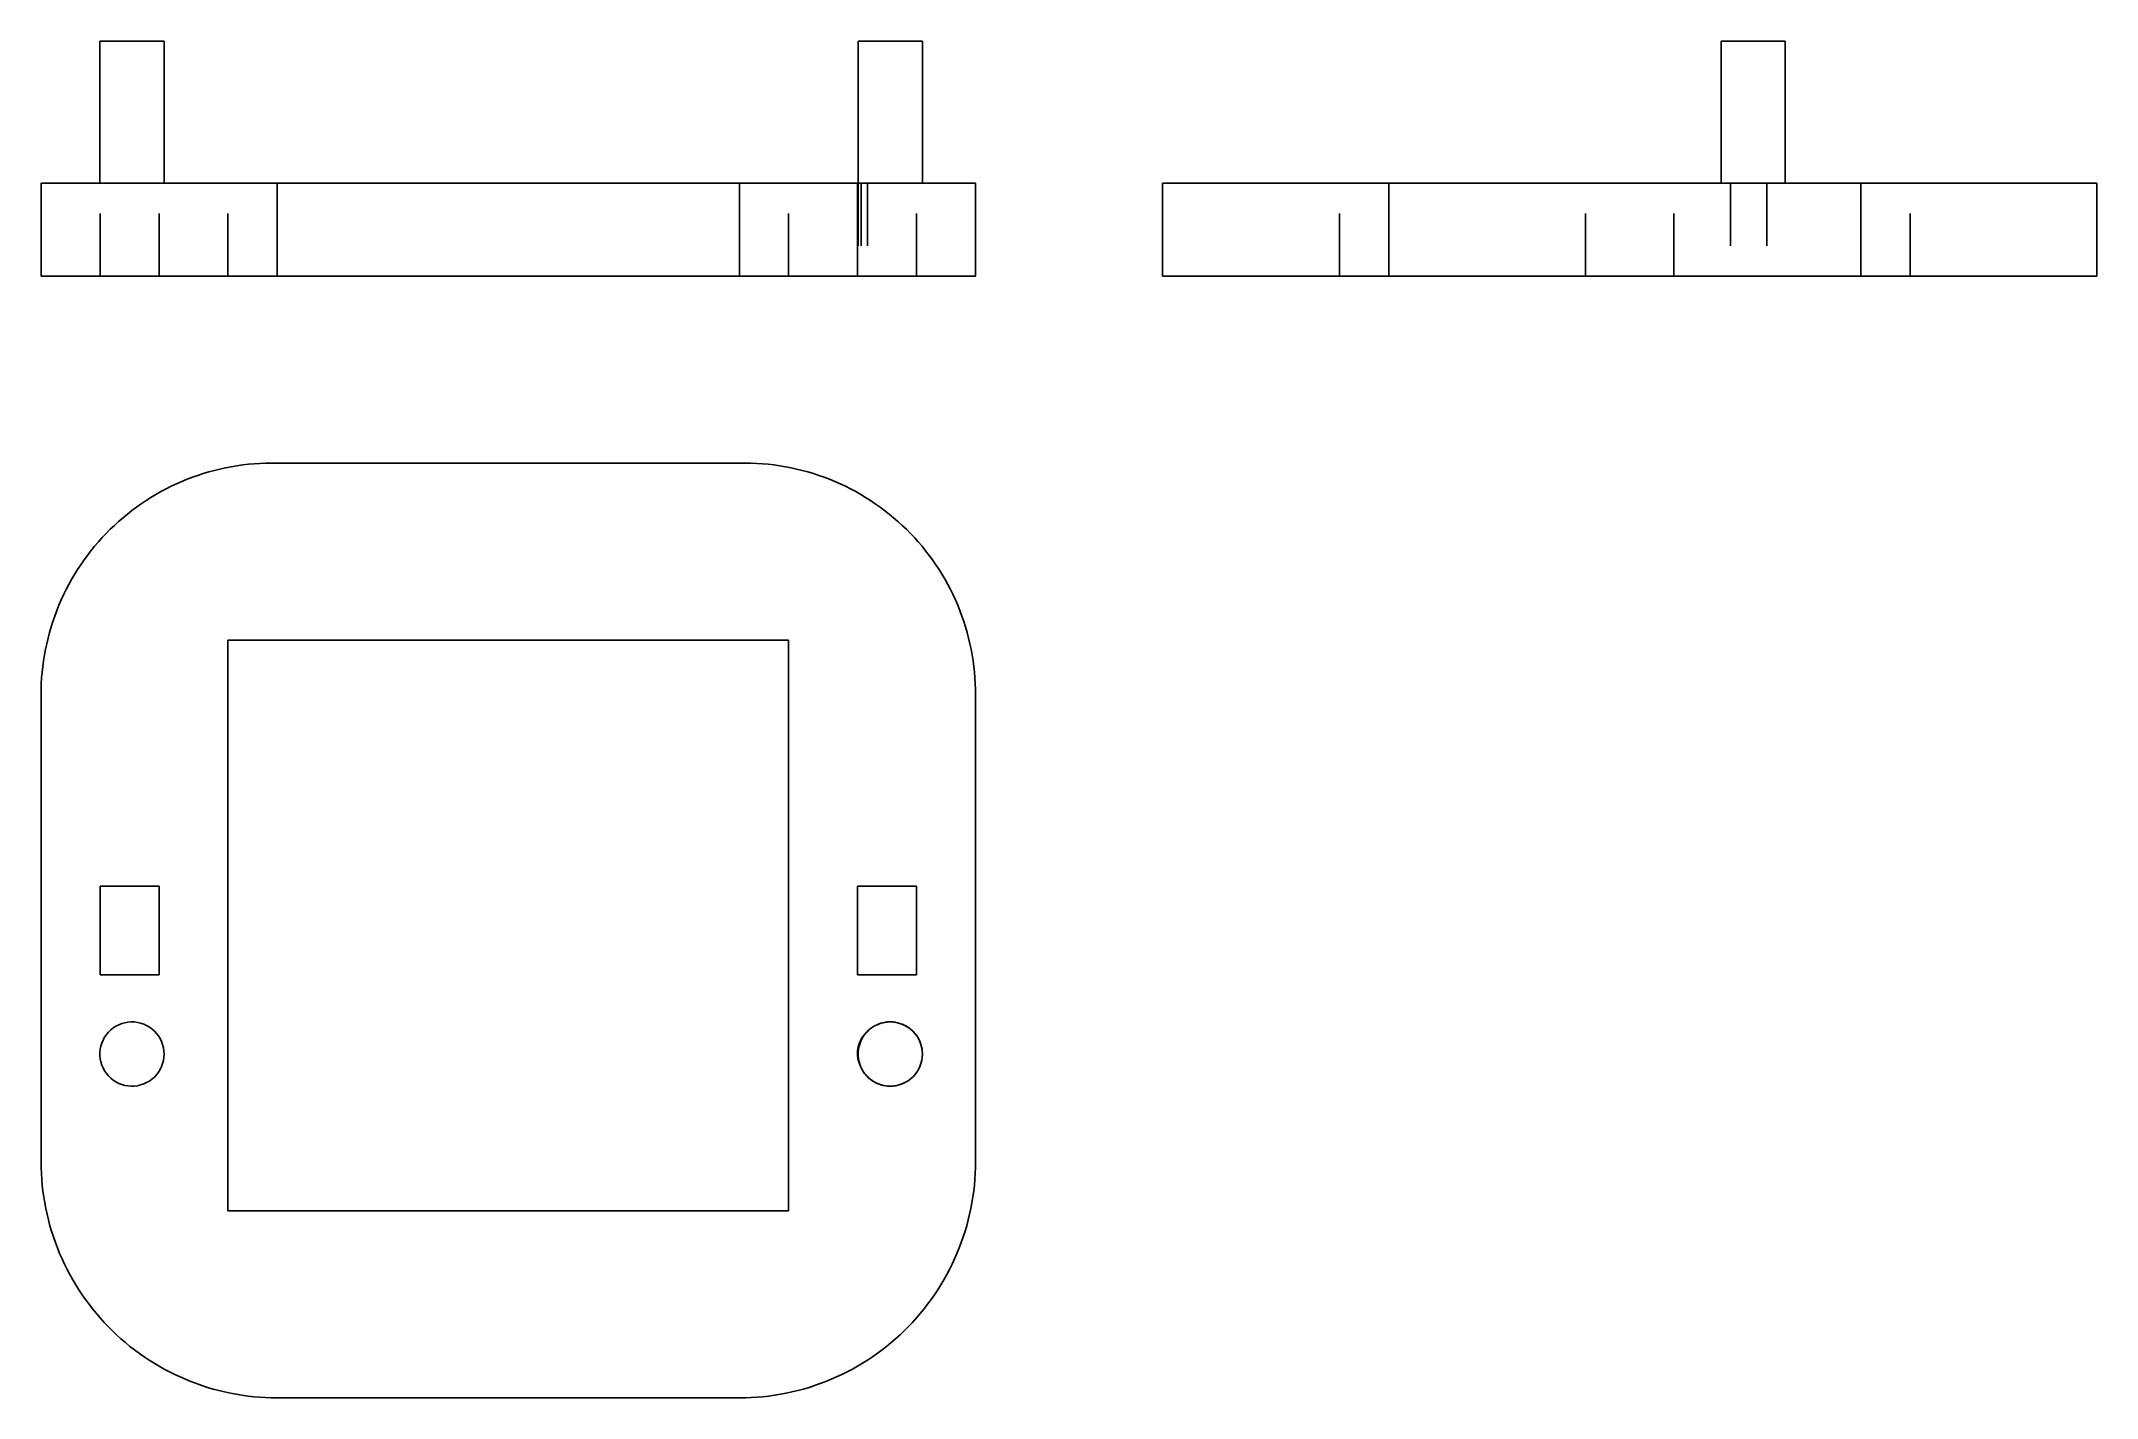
# Model space of a CAD drawing. Extents: x 0 to 3.28, y 0 to 2.17.
import ezdxf

# ---------------------------------------------------------------- set-up
doc = ezdxf.new("R2010")
doc.units = 0
doc.linetypes.add('HIDDEN', pattern=[0.074613, 0.049767, -0.024846])
for name, color, linetype in [('FRONT', 7, 'CONTINUOUS'), ('FRONT_HID', 7, 'HIDDEN'), ('LEFT', 7, 'CONTINUOUS'), ('LEFT_HID', 7, 'HIDDEN'), ('TOP', 7, 'CONTINUOUS'), ('TOP_HID', 7, 'HIDDEN')]:
    doc.layers.add(name, color=color, linetype=linetype)

msp = doc.modelspace()

# ---------------------------------------------------------------- linework, layer by layer
at = {"layer": 'FRONT'}
for p, q in [((0.196382, 2.165723), (0.09375, 2.165723)), ((0.09375, 2.165723), (0.09375, 1.93916)), ((0.196382, 1.93916), (0.196382, 2.165723)), ((1.407319, 2.165723), (1.304688, 2.165723)), ((1.304688, 2.165723), (1.304688, 1.93916)), ((1.407319, 1.93916), (1.407319, 2.165723)), ((0, 1.790723), (0, 1.93916)), ((0.376974, 1.93916), (0, 1.93916)), ((0.376974, 1.790723), (0.376974, 1.93916)), ((1.115214, 1.93916), (0.376974, 1.93916)), ((1.115214, 1.790723), (1.115214, 1.93916)), ((1.492188, 1.93916), (1.115214, 1.93916)), ((1.492188, 1.790723), (1.492188, 1.93916)), ((0.376974, 1.790723), (0, 1.790723)), ((1.115214, 1.790723), (0.376974, 1.790723)), ((1.492188, 1.790723), (1.115214, 1.790723))]:
    msp.add_line(p, q, dxfattribs=at)
at = {"layer": 'FRONT_HID', "linetype": 'HIDDEN'}
for p, q in [((0.196382, 1.93916), (0.09375, 1.93916)), ((0.09375, 1.93916), (0.196382, 1.93916)), ((0.094243, 1.790723), (0.094243, 1.93916)), ((0.094243, 1.93916), (0.188487, 1.93916)), ((0.094243, 1.790723), (0.094243, 1.93916)), ((0.188487, 1.93916), (0.094243, 1.93916)), ((0.188487, 1.790723), (0.188487, 1.93916)), ((0.188487, 1.790723), (0.188487, 1.93916)), ((0.298438, 1.790723), (0.298438, 1.93916)), ((0.298438, 1.93916), (1.19375, 1.93916)), ((0.298438, 1.790723), (0.298438, 1.93916)), ((1.19375, 1.93916), (0.298438, 1.93916)), ((1.19375, 1.790723), (1.19375, 1.93916)), ((1.19375, 1.790723), (1.19375, 1.93916)), ((1.319848, 1.93916), (1.303701, 1.93916)), ((1.303701, 1.93916), (1.309647, 1.93916)), ((1.303701, 1.790723), (1.303701, 1.93916)), ((1.303701, 1.93916), (1.397944, 1.93916)), ((1.303701, 1.790723), (1.303701, 1.93916)), ((1.397944, 1.93916), (1.303701, 1.93916)), ((1.303701, 1.93916), (1.303701, 1.790723)), ((1.304688, 1.93916), (1.304688, 1.790723)), ((1.309647, 1.93916), (1.309647, 1.790723)), ((1.407319, 1.93916), (1.309647, 1.93916)), ((1.319848, 1.93916), (1.319848, 1.790723)), ((1.319848, 1.93916), (1.407319, 1.93916)), ((1.397944, 1.790723), (1.397944, 1.93916)), ((1.397944, 1.790723), (1.397944, 1.93916)), ((0.094243, 1.790723), (0.188487, 1.790723)), ((0.188487, 1.790723), (0.094243, 1.790723)), ((0.098637, 1.790723), (0.095379, 1.790723)), ((0.095379, 1.790723), (0.098637, 1.790723)), ((0.098731, 1.790723), (0.095739, 1.790723)), ((0.095739, 1.790723), (0.098731, 1.790723)), ((0.101895, 1.790723), (0.098637, 1.790723)), ((0.098637, 1.790723), (0.101895, 1.790723)), ((0.101723, 1.790723), (0.098731, 1.790723)), ((0.098731, 1.790723), (0.101723, 1.790723)), ((0.104715, 1.790723), (0.101723, 1.790723)), ((0.101723, 1.790723), (0.104715, 1.790723)), ((0.105154, 1.790723), (0.101895, 1.790723)), ((0.101895, 1.790723), (0.105154, 1.790723)), ((0.107707, 1.790723), (0.104715, 1.790723)), ((0.104715, 1.790723), (0.107707, 1.790723)), ((0.108412, 1.790723), (0.105154, 1.790723)), ((0.105154, 1.790723), (0.108412, 1.790723)), ((0.110699, 1.790723), (0.107707, 1.790723)), ((0.107707, 1.790723), (0.110699, 1.790723)), ((0.11167, 1.790723), (0.108412, 1.790723)), ((0.108412, 1.790723), (0.11167, 1.790723)), ((0.11369, 1.790723), (0.110699, 1.790723)), ((0.110699, 1.790723), (0.11369, 1.790723)), ((0.114928, 1.790723), (0.11167, 1.790723)), ((0.11167, 1.790723), (0.114928, 1.790723)), ((0.116682, 1.790723), (0.11369, 1.790723)), ((0.11369, 1.790723), (0.116682, 1.790723)), ((0.118186, 1.790723), (0.114928, 1.790723)), ((0.114928, 1.790723), (0.118186, 1.790723)), ((0.119674, 1.790723), (0.116682, 1.790723)), ((0.116682, 1.790723), (0.119674, 1.790723)), ((0.121444, 1.790723), (0.118186, 1.790723)), ((0.118186, 1.790723), (0.121444, 1.790723)), ((0.122666, 1.790723), (0.119674, 1.790723)), ((0.119674, 1.790723), (0.122666, 1.790723)), ((0.124702, 1.790723), (0.121444, 1.790723)), ((0.121444, 1.790723), (0.124702, 1.790723)), ((0.125658, 1.790723), (0.122666, 1.790723)), ((0.122666, 1.790723), (0.125658, 1.790723)), ((0.127961, 1.790723), (0.124702, 1.790723)), ((0.124702, 1.790723), (0.127961, 1.790723)), ((0.12865, 1.790723), (0.125658, 1.790723)), ((0.125658, 1.790723), (0.12865, 1.790723)), ((0.131219, 1.790723), (0.127961, 1.790723)), ((0.127961, 1.790723), (0.131219, 1.790723)), ((0.131642, 1.790723), (0.12865, 1.790723)), ((0.12865, 1.790723), (0.131642, 1.790723)), ((0.134477, 1.790723), (0.131219, 1.790723)), ((0.131219, 1.790723), (0.134477, 1.790723)), ((0.134633, 1.790723), (0.131642, 1.790723)), ((0.131642, 1.790723), (0.134633, 1.790723)), ((0.137735, 1.790723), (0.134477, 1.790723)), ((0.134477, 1.790723), (0.137735, 1.790723)), ((0.137625, 1.790723), (0.134633, 1.790723)), ((0.134633, 1.790723), (0.137625, 1.790723)), ((0.140617, 1.790723), (0.137625, 1.790723)), ((0.137625, 1.790723), (0.140617, 1.790723)), ((0.140993, 1.790723), (0.137735, 1.790723)), ((0.137735, 1.790723), (0.140993, 1.790723)), ((0.143609, 1.790723), (0.140617, 1.790723)), ((0.140617, 1.790723), (0.143609, 1.790723)), ((0.144251, 1.790723), (0.140993, 1.790723)), ((0.140993, 1.790723), (0.144251, 1.790723)), ((0.146601, 1.790723), (0.143609, 1.790723)), ((0.143609, 1.790723), (0.146601, 1.790723)), ((0.147509, 1.790723), (0.144251, 1.790723)), ((0.144251, 1.790723), (0.147509, 1.790723)), ((0.149593, 1.790723), (0.146601, 1.790723)), ((0.146601, 1.790723), (0.149593, 1.790723)), ((0.150768, 1.790723), (0.147509, 1.790723)), ((0.147509, 1.790723), (0.150768, 1.790723)), ((0.152585, 1.790723), (0.149593, 1.790723)), ((0.149593, 1.790723), (0.152585, 1.790723)), ((0.154026, 1.790723), (0.150768, 1.790723)), ((0.150768, 1.790723), (0.154026, 1.790723)), ((0.155576, 1.790723), (0.152585, 1.790723)), ((0.152585, 1.790723), (0.155576, 1.790723)), ((0.157284, 1.790723), (0.154026, 1.790723)), ((0.154026, 1.790723), (0.157284, 1.790723)), ((0.158568, 1.790723), (0.155576, 1.790723)), ((0.155576, 1.790723), (0.158568, 1.790723)), ((0.160542, 1.790723), (0.157284, 1.790723)), ((0.157284, 1.790723), (0.160542, 1.790723)), ((0.16156, 1.790723), (0.158568, 1.790723)), ((0.158568, 1.790723), (0.16156, 1.790723)), ((0.1638, 1.790723), (0.160542, 1.790723)), ((0.160542, 1.790723), (0.1638, 1.790723)), ((0.164552, 1.790723), (0.16156, 1.790723)), ((0.16156, 1.790723), (0.164552, 1.790723)), ((0.167058, 1.790723), (0.1638, 1.790723)), ((0.1638, 1.790723), (0.167058, 1.790723)), ((0.167544, 1.790723), (0.164552, 1.790723)), ((0.164552, 1.790723), (0.167544, 1.790723)), ((0.170316, 1.790723), (0.167058, 1.790723)), ((0.167058, 1.790723), (0.170316, 1.790723)), ((0.170536, 1.790723), (0.167544, 1.790723)), ((0.167544, 1.790723), (0.170536, 1.790723)), ((0.173575, 1.790723), (0.170316, 1.790723)), ((0.170316, 1.790723), (0.173575, 1.790723)), ((0.173528, 1.790723), (0.170536, 1.790723)), ((0.170536, 1.790723), (0.173528, 1.790723)), ((0.176519, 1.790723), (0.173528, 1.790723)), ((0.173528, 1.790723), (0.176519, 1.790723)), ((0.176833, 1.790723), (0.173575, 1.790723)), ((0.173575, 1.790723), (0.176833, 1.790723)), ((0.179511, 1.790723), (0.176519, 1.790723)), ((0.176519, 1.790723), (0.179511, 1.790723)), ((0.180091, 1.790723), (0.176833, 1.790723)), ((0.176833, 1.790723), (0.180091, 1.790723)), ((0.182503, 1.790723), (0.179511, 1.790723)), ((0.179511, 1.790723), (0.182503, 1.790723)), ((0.183349, 1.790723), (0.180091, 1.790723)), ((0.180091, 1.790723), (0.183349, 1.790723)), ((0.185495, 1.790723), (0.182503, 1.790723)), ((0.182503, 1.790723), (0.185495, 1.790723)), ((0.186607, 1.790723), (0.183349, 1.790723)), ((0.183349, 1.790723), (0.186607, 1.790723)), ((0.188487, 1.790723), (0.185495, 1.790723)), ((0.185495, 1.790723), (0.188487, 1.790723)), ((0.189865, 1.790723), (0.186607, 1.790723)), ((0.186607, 1.790723), (0.189865, 1.790723)), ((0.193123, 1.790723), (0.189865, 1.790723)), ((0.189865, 1.790723), (0.193123, 1.790723)), ((0.196382, 1.790723), (0.193123, 1.790723)), ((0.193123, 1.790723), (0.196382, 1.790723)), ((0.298438, 1.790723), (1.19375, 1.790723)), ((1.19375, 1.790723), (0.298438, 1.790723)), ((1.319848, 1.790723), (1.303701, 1.790723)), ((1.303701, 1.790723), (1.309647, 1.790723)), ((1.303701, 1.790723), (1.397944, 1.790723)), ((1.397944, 1.790723), (1.303701, 1.790723)), ((1.319848, 1.790723), (1.304688, 1.790723)), ((1.304688, 1.790723), (1.309647, 1.790723)), ((1.309647, 1.790723), (1.397944, 1.790723)), ((1.309647, 1.790723), (1.407319, 1.790723)), ((1.397944, 1.790723), (1.319848, 1.790723)), ((1.407319, 1.790723), (1.319848, 1.790723))]:
    msp.add_line(p, q, dxfattribs=at)
at = {"layer": 'LEFT'}
for p, q in [((2.682748, 2.165723), (2.78538, 2.165723)), ((2.682748, 2.165723), (2.682748, 1.93916)), ((2.78538, 2.165723), (2.78538, 1.93916)), ((1.790642, 1.93916), (2.151992, 1.93916)), ((1.790642, 1.93916), (1.790642, 1.790723)), ((2.151992, 1.790723), (2.151992, 1.93916)), ((2.151992, 1.93916), (2.905939, 1.93916)), ((2.905939, 1.93916), (3.282913, 1.93916)), ((2.905939, 1.790723), (2.905939, 1.93916)), ((3.282913, 1.790723), (3.282913, 1.93916)), ((1.790642, 1.790723), (2.151992, 1.790723)), ((2.151992, 1.790723), (2.905939, 1.790723)), ((2.905939, 1.790723), (3.282913, 1.790723))]:
    msp.add_line(p, q, dxfattribs=at)
at = {"layer": 'LEFT_HID', "linetype": 'HIDDEN'}
for p, q in [((2.734064, 2.165723), (2.682748, 2.165723)), ((2.734064, 2.165723), (2.682748, 2.165723)), ((2.78538, 2.165723), (2.734064, 2.165723)), ((2.78538, 2.165723), (2.734064, 2.165723)), ((1.790725, 1.93916), (1.790642, 1.93916)), ((1.790642, 1.93916), (1.790725, 1.93916)), ((1.790725, 1.790723), (1.790725, 1.93916)), ((1.790725, 1.790723), (1.790725, 1.93916)), ((2.073456, 1.790723), (2.073456, 1.93916)), ((2.073456, 1.93916), (2.984475, 1.93916)), ((2.984475, 1.93916), (2.073456, 1.93916)), ((2.073456, 1.790723), (2.073456, 1.93916)), ((2.466136, 1.790723), (2.466136, 1.93916)), ((2.466136, 1.93916), (2.607502, 1.93916)), ((2.607502, 1.93916), (2.466136, 1.93916)), ((2.466136, 1.790723), (2.466136, 1.93916)), ((2.466136, 1.790723), (2.466136, 1.93916)), ((2.466136, 1.93916), (2.607502, 1.93916)), ((2.607502, 1.93916), (2.466136, 1.93916)), ((2.466136, 1.790723), (2.466136, 1.93916)), ((2.607502, 1.790723), (2.607502, 1.93916)), ((2.607502, 1.790723), (2.607502, 1.93916)), ((2.607502, 1.790723), (2.607502, 1.93916)), ((2.607502, 1.790723), (2.607502, 1.93916)), ((2.697648, 1.93916), (2.682748, 1.93916)), ((2.682748, 1.93916), (2.734064, 1.93916)), ((2.78538, 1.93916), (2.682748, 1.93916)), ((2.682748, 1.93916), (2.734064, 1.93916)), ((2.697648, 1.93916), (2.697648, 1.790723)), ((2.697648, 1.93916), (2.756074, 1.93916)), ((2.734064, 1.93916), (2.78538, 1.93916)), ((2.734064, 1.93916), (2.78538, 1.93916)), ((2.756074, 1.93916), (2.756074, 1.790723)), ((2.78538, 1.93916), (2.756074, 1.93916)), ((2.984475, 1.790723), (2.984475, 1.93916)), ((2.984475, 1.790723), (2.984475, 1.93916)), ((1.790642, 1.790723), (1.790725, 1.790723)), ((1.790725, 1.790723), (1.790642, 1.790723)), ((2.073456, 1.790723), (2.984475, 1.790723)), ((2.984475, 1.790723), (2.073456, 1.790723)), ((2.466136, 1.790723), (2.607502, 1.790723)), ((2.607502, 1.790723), (2.466136, 1.790723)), ((2.466136, 1.790723), (2.607502, 1.790723)), ((2.607502, 1.790723), (2.466136, 1.790723)), ((2.686417, 1.790723), (2.684829, 1.790723)), ((2.684829, 1.790723), (2.688005, 1.790723)), ((2.689594, 1.790723), (2.686417, 1.790723)), ((2.689407, 1.790723), (2.687948, 1.790723)), ((2.687948, 1.790723), (2.690865, 1.790723)), ((2.688005, 1.790723), (2.691182, 1.790723)), ((2.692324, 1.790723), (2.689407, 1.790723)), ((2.69277, 1.790723), (2.689594, 1.790723)), ((2.690865, 1.790723), (2.693782, 1.790723)), ((2.691182, 1.790723), (2.694358, 1.790723)), ((2.695241, 1.790723), (2.692324, 1.790723)), ((2.695947, 1.790723), (2.69277, 1.790723)), ((2.693782, 1.790723), (2.696699, 1.790723)), ((2.694358, 1.790723), (2.697535, 1.790723)), ((2.698157, 1.790723), (2.695241, 1.790723)), ((2.699123, 1.790723), (2.695947, 1.790723)), ((2.696699, 1.790723), (2.699616, 1.790723)), ((2.697535, 1.790723), (2.700711, 1.790723)), ((2.733159, 1.790723), (2.697648, 1.790723)), ((2.734064, 1.790723), (2.697648, 1.790723)), ((2.697648, 1.790723), (2.756074, 1.790723)), ((2.697648, 1.790723), (2.756074, 1.790723)), ((2.701074, 1.790723), (2.698157, 1.790723)), ((2.702299, 1.790723), (2.699123, 1.790723)), ((2.699616, 1.790723), (2.702533, 1.790723)), ((2.700711, 1.790723), (2.703888, 1.790723)), ((2.703991, 1.790723), (2.701074, 1.790723)), ((2.705476, 1.790723), (2.702299, 1.790723)), ((2.702533, 1.790723), (2.705449, 1.790723)), ((2.703888, 1.790723), (2.707064, 1.790723)), ((2.706908, 1.790723), (2.703991, 1.790723)), ((2.705449, 1.790723), (2.708366, 1.790723)), ((2.708652, 1.790723), (2.705476, 1.790723)), ((2.709825, 1.790723), (2.706908, 1.790723)), ((2.707064, 1.790723), (2.710241, 1.790723)), ((2.708366, 1.790723), (2.711283, 1.790723)), ((2.711829, 1.790723), (2.708652, 1.790723)), ((2.712742, 1.790723), (2.709825, 1.790723)), ((2.710241, 1.790723), (2.713417, 1.790723)), ((2.711283, 1.790723), (2.7142, 1.790723)), ((2.715005, 1.790723), (2.711829, 1.790723)), ((2.715658, 1.790723), (2.712742, 1.790723)), ((2.713417, 1.790723), (2.716594, 1.790723)), ((2.7142, 1.790723), (2.717117, 1.790723)), ((2.718182, 1.790723), (2.715005, 1.790723)), ((2.718575, 1.790723), (2.715658, 1.790723)), ((2.716594, 1.790723), (2.71977, 1.790723)), ((2.717117, 1.790723), (2.720034, 1.790723)), ((2.721358, 1.790723), (2.718182, 1.790723)), ((2.721492, 1.790723), (2.718575, 1.790723)), ((2.71977, 1.790723), (2.722946, 1.790723)), ((2.720034, 1.790723), (2.722951, 1.790723)), ((2.724535, 1.790723), (2.721358, 1.790723)), ((2.724409, 1.790723), (2.721492, 1.790723)), ((2.722946, 1.790723), (2.726123, 1.790723)), ((2.722951, 1.790723), (2.725867, 1.790723)), ((2.727326, 1.790723), (2.724409, 1.790723)), ((2.727711, 1.790723), (2.724535, 1.790723)), ((2.725867, 1.790723), (2.728784, 1.790723)), ((2.726123, 1.790723), (2.729299, 1.790723)), ((2.730243, 1.790723), (2.727326, 1.790723)), ((2.730888, 1.790723), (2.727711, 1.790723)), ((2.728784, 1.790723), (2.731701, 1.790723)), ((2.729299, 1.790723), (2.732476, 1.790723)), ((2.733159, 1.790723), (2.730243, 1.790723)), ((2.734064, 1.790723), (2.730888, 1.790723)), ((2.731701, 1.790723), (2.734618, 1.790723)), ((2.732476, 1.790723), (2.735652, 1.790723)), ((2.756074, 1.790723), (2.733159, 1.790723)), ((2.736076, 1.790723), (2.733159, 1.790723)), ((2.756074, 1.790723), (2.734064, 1.790723)), ((2.737241, 1.790723), (2.734064, 1.790723)), ((2.734618, 1.790723), (2.737535, 1.790723)), ((2.735652, 1.790723), (2.738829, 1.790723)), ((2.738993, 1.790723), (2.736076, 1.790723)), ((2.740417, 1.790723), (2.737241, 1.790723)), ((2.737535, 1.790723), (2.740452, 1.790723)), ((2.738829, 1.790723), (2.742005, 1.790723)), ((2.74191, 1.790723), (2.738993, 1.790723)), ((2.743593, 1.790723), (2.740417, 1.790723)), ((2.740452, 1.790723), (2.743368, 1.790723)), ((2.744827, 1.790723), (2.74191, 1.790723)), ((2.742005, 1.790723), (2.745182, 1.790723)), ((2.743368, 1.790723), (2.746285, 1.790723)), ((2.74677, 1.790723), (2.743593, 1.790723)), ((2.747744, 1.790723), (2.744827, 1.790723)), ((2.745182, 1.790723), (2.748358, 1.790723)), ((2.746285, 1.790723), (2.749202, 1.790723)), ((2.749946, 1.790723), (2.74677, 1.790723)), ((2.750661, 1.790723), (2.747744, 1.790723)), ((2.748358, 1.790723), (2.751535, 1.790723)), ((2.749202, 1.790723), (2.752119, 1.790723)), ((2.753123, 1.790723), (2.749946, 1.790723)), ((2.753577, 1.790723), (2.750661, 1.790723)), ((2.751535, 1.790723), (2.754711, 1.790723)), ((2.752119, 1.790723), (2.755036, 1.790723)), ((2.756299, 1.790723), (2.753123, 1.790723)), ((2.756494, 1.790723), (2.753577, 1.790723)), ((2.754711, 1.790723), (2.757887, 1.790723)), ((2.755036, 1.790723), (2.757953, 1.790723)), ((2.759476, 1.790723), (2.756299, 1.790723)), ((2.759411, 1.790723), (2.756494, 1.790723)), ((2.757887, 1.790723), (2.761064, 1.790723)), ((2.757953, 1.790723), (2.760869, 1.790723)), ((2.762328, 1.790723), (2.759411, 1.790723)), ((2.762652, 1.790723), (2.759476, 1.790723)), ((2.760869, 1.790723), (2.763786, 1.790723)), ((2.761064, 1.790723), (2.76424, 1.790723)), ((2.765245, 1.790723), (2.762328, 1.790723)), ((2.765829, 1.790723), (2.762652, 1.790723)), ((2.763786, 1.790723), (2.766703, 1.790723)), ((2.76424, 1.790723), (2.767417, 1.790723)), ((2.768162, 1.790723), (2.765245, 1.790723)), ((2.769005, 1.790723), (2.765829, 1.790723)), ((2.766703, 1.790723), (2.76962, 1.790723)), ((2.767417, 1.790723), (2.770593, 1.790723)), ((2.771078, 1.790723), (2.768162, 1.790723)), ((2.772182, 1.790723), (2.769005, 1.790723)), ((2.76962, 1.790723), (2.772537, 1.790723)), ((2.770593, 1.790723), (2.77377, 1.790723)), ((2.773995, 1.790723), (2.771078, 1.790723)), ((2.775358, 1.790723), (2.772182, 1.790723)), ((2.772537, 1.790723), (2.775454, 1.790723)), ((2.77377, 1.790723), (2.776946, 1.790723)), ((2.776912, 1.790723), (2.773995, 1.790723)), ((2.778534, 1.790723), (2.775358, 1.790723)), ((2.775454, 1.790723), (2.778371, 1.790723)), ((2.778371, 1.790723), (2.776912, 1.790723)), ((2.776946, 1.790723), (2.780123, 1.790723)), ((2.781711, 1.790723), (2.778534, 1.790723)), ((2.780123, 1.790723), (2.783299, 1.790723)), ((2.783299, 1.790723), (2.781711, 1.790723))]:
    msp.add_line(p, q, dxfattribs=at)
at = {"layer": 'TOP'}
for p, q in [((0.267825, 1.478103), (0.259005, 1.475468)), ((0.276707, 1.480518), (0.267825, 1.478103)), ((0.285648, 1.482711), (0.276707, 1.480518)), ((0.29464, 1.48468), (0.285648, 1.482711)), ((0.303678, 1.486425), (0.29464, 1.48468)), ((0.312757, 1.487944), (0.303678, 1.486425)), ((0.321871, 1.489235), (0.312757, 1.487944)), ((0.331015, 1.490299), (0.321871, 1.489235)), ((0.340182, 1.491135), (0.331015, 1.490299)), ((0.349367, 1.491742), (0.340182, 1.491135)), ((0.358565, 1.49212), (0.349367, 1.491742)), ((0.367769, 1.492269), (0.358565, 1.49212)), ((0.376974, 1.492188), (0.367769, 1.492269)), ((1.115214, 1.492188), (0.376974, 1.492188)), ((1.124419, 1.492269), (1.115214, 1.492188)), ((1.133623, 1.49212), (1.124419, 1.492269)), ((1.14282, 1.491742), (1.133623, 1.49212)), ((1.152005, 1.491135), (1.14282, 1.491742)), ((1.161173, 1.490299), (1.152005, 1.491135)), ((1.170316, 1.489235), (1.161173, 1.490299)), ((1.17943, 1.487944), (1.170316, 1.489235)), ((1.188509, 1.486425), (1.17943, 1.487944)), ((1.197548, 1.48468), (1.188509, 1.486425)), ((1.20654, 1.482711), (1.197548, 1.48468)), ((1.21548, 1.480518), (1.20654, 1.482711)), ((1.224363, 1.478103), (1.21548, 1.480518)), ((1.233183, 1.475468), (1.224363, 1.478103)), ((0.191361, 1.446662), (0.183349, 1.442129)), ((0.199484, 1.450993), (0.191361, 1.446662)), ((0.207712, 1.45512), (0.199484, 1.450993)), ((0.216041, 1.459041), (0.207712, 1.45512)), ((0.224464, 1.462753), (0.216041, 1.459041)), ((0.232978, 1.466253), (0.224464, 1.462753)), ((0.241576, 1.469541), (0.232978, 1.466253)), ((0.250254, 1.472613), (0.241576, 1.469541)), ((0.259005, 1.475468), (0.250254, 1.472613)), ((1.241934, 1.472613), (1.233183, 1.475468)), ((1.250611, 1.469541), (1.241934, 1.472613)), ((1.25921, 1.466253), (1.250611, 1.469541)), ((1.267723, 1.462753), (1.25921, 1.466253)), ((1.276147, 1.459041), (1.267723, 1.462753)), ((1.284475, 1.45512), (1.276147, 1.459041)), ((1.292703, 1.450993), (1.284475, 1.45512)), ((1.300826, 1.446662), (1.292703, 1.450993)), ((1.308838, 1.442129), (1.300826, 1.446662)), ((0.145118, 1.416554), (0.13787, 1.410878)), ((0.152504, 1.422047), (0.145118, 1.416554)), ((0.160025, 1.427355), (0.152504, 1.422047)), ((0.167676, 1.432473), (0.160025, 1.427355)), ((0.175453, 1.437399), (0.167676, 1.432473)), ((0.183349, 1.442129), (0.175453, 1.437399)), ((1.316735, 1.437399), (1.308838, 1.442129)), ((1.324511, 1.432473), (1.316735, 1.437399)), ((1.332162, 1.427355), (1.324511, 1.432473)), ((1.339683, 1.422047), (1.332162, 1.427355)), ((1.34707, 1.416554), (1.339683, 1.422047)), ((1.354317, 1.410878), (1.34707, 1.416554)), ((0.103878, 1.37989), (0.097557, 1.373197)), ((0.110363, 1.386423), (0.103878, 1.37989)), ((0.117009, 1.392792), (0.110363, 1.386423)), ((0.123812, 1.398993), (0.117009, 1.392792)), ((0.130767, 1.405023), (0.123812, 1.398993)), ((0.13787, 1.410878), (0.130767, 1.405023)), ((1.36142, 1.405023), (1.354317, 1.410878)), ((1.368376, 1.398993), (1.36142, 1.405023)), ((1.375179, 1.392792), (1.368376, 1.398993)), ((1.381825, 1.386423), (1.375179, 1.392792)), ((1.38831, 1.37989), (1.381825, 1.386423)), ((1.39463, 1.373197), (1.38831, 1.37989)), ((0.079625, 1.352204), (0.074002, 1.344916)), ((0.085427, 1.35935), (0.079625, 1.352204)), ((0.091406, 1.366349), (0.085427, 1.35935)), ((0.097557, 1.373197), (0.091406, 1.366349)), ((1.400782, 1.366349), (1.39463, 1.373197)), ((1.40676, 1.35935), (1.400782, 1.366349)), ((1.412563, 1.352204), (1.40676, 1.35935)), ((1.418186, 1.344916), (1.412563, 1.352204)), ((0.05338, 1.314429), (0.048707, 1.306498)), ((0.058248, 1.322241), (0.05338, 1.314429)), ((0.063311, 1.329929), (0.058248, 1.322241)), ((0.068563, 1.337489), (0.063311, 1.329929)), ((0.074002, 1.344916), (0.068563, 1.337489)), ((1.423625, 1.337489), (1.418186, 1.344916)), ((1.428877, 1.329929), (1.423625, 1.337489)), ((1.433939, 1.322241), (1.428877, 1.329929)), ((1.438808, 1.314429), (1.433939, 1.322241)), ((1.443481, 1.306498), (1.438808, 1.314429)), ((0.035895, 1.28204), (0.032035, 1.273683)), ((0.039962, 1.290298), (0.035895, 1.28204)), ((0.044233, 1.298453), (0.039962, 1.290298)), ((0.048707, 1.306498), (0.044233, 1.298453)), ((1.447954, 1.298453), (1.443481, 1.306498)), ((1.452226, 1.290298), (1.447954, 1.298453)), ((1.456292, 1.28204), (1.452226, 1.290298)), ((1.460152, 1.273683), (1.456292, 1.28204)), ((0.021722, 1.248072), (0.018714, 1.239372)), ((0.024947, 1.256694), (0.021722, 1.248072)), ((0.028385, 1.265233), (0.024947, 1.256694)), ((0.032035, 1.273683), (0.028385, 1.265233)), ((1.463802, 1.265233), (1.460152, 1.273683)), ((1.467241, 1.256694), (1.463802, 1.265233)), ((1.470465, 1.248072), (1.467241, 1.256694)), ((1.473474, 1.239372), (1.470465, 1.248072)), ((0.013352, 1.221761), (0.011002, 1.212861)), ((0.015923, 1.2306), (0.013352, 1.221761)), ((0.018714, 1.239372), (0.015923, 1.2306)), ((1.476264, 1.2306), (1.473474, 1.239372)), ((1.478835, 1.221761), (1.476264, 1.2306)), ((1.481185, 1.212861), (1.478835, 1.221761)), ((0.005293, 1.185848), (0.003841, 1.176758)), ((0.006972, 1.194899), (0.005293, 1.185848)), ((0.008875, 1.203905), (0.006972, 1.194899)), ((0.011002, 1.212861), (0.008875, 1.203905)), ((0.298438, 1.209457), (0.298438, 0.298438)), ((1.19375, 1.209457), (0.298438, 1.209457)), ((1.19375, 0.298438), (1.19375, 1.209457)), ((1.483313, 1.203905), (1.481185, 1.212861)), ((1.485216, 1.194899), (1.483313, 1.203905)), ((1.486894, 1.185848), (1.485216, 1.194899)), ((1.488346, 1.176758), (1.486894, 1.185848)), ((0.00085, 1.14931), (0.000311, 1.140121)), ((0.001619, 1.158483), (0.00085, 1.14931)), ((0.002616, 1.167635), (0.001619, 1.158483)), ((0.003841, 1.176758), (0.002616, 1.167635)), ((1.489571, 1.167635), (1.488346, 1.176758)), ((1.490568, 1.158483), (1.489571, 1.167635)), ((1.491337, 1.14931), (1.490568, 1.158483)), ((1.491877, 1.140121), (1.491337, 1.14931)), ((0.000311, 1.140121), (0, 1.130921)), ((0, 1.130921), (0, 0.376974)), ((1.492188, 1.130921), (1.491877, 1.140121)), ((1.492188, 0.376974), (1.492188, 1.130921)), ((0.094243, 0.816776), (0.094243, 0.675411)), ((0.188487, 0.816776), (0.094243, 0.816776)), ((0.188487, 0.675411), (0.188487, 0.816776)), ((1.303701, 0.816776), (1.303701, 0.675411)), ((1.397944, 0.816776), (1.303701, 0.816776)), ((1.397944, 0.675411), (1.397944, 0.816776)), ((0.094243, 0.675411), (0.188487, 0.675411)), ((1.303701, 0.675411), (1.397944, 0.675411)), ((0.119408, 0.593289), (0.115111, 0.590514)), ((0.12396, 0.595623), (0.119408, 0.593289)), ((0.128722, 0.597492), (0.12396, 0.595623)), ((0.133647, 0.598878), (0.128722, 0.597492)), ((0.138685, 0.599766), (0.133647, 0.598878)), ((0.143786, 0.600149), (0.138685, 0.599766)), ((0.148901, 0.600021), (0.143786, 0.600149)), ((0.153977, 0.599385), (0.148901, 0.600021)), ((0.158964, 0.598247), (0.153977, 0.599385)), ((0.163814, 0.596617), (0.158964, 0.598247)), ((0.168477, 0.594513), (0.163814, 0.596617)), ((0.172907, 0.591955), (0.168477, 0.594513)), ((0.177061, 0.588969), (0.172907, 0.591955)), ((1.330345, 0.593289), (1.326048, 0.590514)), ((1.334898, 0.595623), (1.330345, 0.593289)), ((1.33966, 0.597492), (1.334898, 0.595623)), ((1.344584, 0.598878), (1.33966, 0.597492)), ((1.349622, 0.599766), (1.344584, 0.598878)), ((1.354724, 0.600149), (1.349622, 0.599766)), ((1.359838, 0.600021), (1.354724, 0.600149)), ((1.364914, 0.599385), (1.359838, 0.600021)), ((1.369902, 0.598247), (1.364914, 0.599385)), ((1.374751, 0.596617), (1.369902, 0.598247)), ((1.379414, 0.594513), (1.374751, 0.596617)), ((1.383844, 0.591955), (1.379414, 0.594513)), ((1.387998, 0.588969), (1.383844, 0.591955)), ((0.095337, 0.561511), (0.094323, 0.556497)), ((0.096845, 0.5664), (0.095337, 0.561511)), ((0.098832, 0.571114), (0.096845, 0.5664)), ((0.101278, 0.575607), (0.098832, 0.571114)), ((0.10416, 0.579833), (0.101278, 0.575607)), ((0.107449, 0.583752), (0.10416, 0.579833)), ((0.111111, 0.587324), (0.107449, 0.583752)), ((0.115111, 0.590514), (0.111111, 0.587324)), ((0.180896, 0.585584), (0.177061, 0.588969)), ((0.184376, 0.581834), (0.180896, 0.585584)), ((0.187465, 0.577756), (0.184376, 0.581834)), ((0.190132, 0.573391), (0.187465, 0.577756)), ((0.192352, 0.568782), (0.190132, 0.573391)), ((0.194102, 0.563974), (0.192352, 0.568782)), ((0.195364, 0.559017), (0.194102, 0.563974)), ((0.196127, 0.553958), (0.195364, 0.559017)), ((1.304493, 0.558359), (1.304318, 0.557356)), ((1.30469, 0.559358), (1.304493, 0.558359)), ((1.304908, 0.560353), (1.30469, 0.559358)), ((1.305148, 0.561343), (1.304908, 0.560353)), ((1.305409, 0.562327), (1.305148, 0.561343)), ((1.306274, 0.561511), (1.305261, 0.556497)), ((1.305691, 0.563305), (1.305409, 0.562327)), ((1.305995, 0.564277), (1.305691, 0.563305)), ((1.306319, 0.565242), (1.305995, 0.564277)), ((1.307782, 0.5664), (1.306274, 0.561511)), ((1.306664, 0.5662), (1.306319, 0.565242)), ((1.30703, 0.567151), (1.306664, 0.5662)), ((1.307416, 0.568093), (1.30703, 0.567151)), ((1.307822, 0.569026), (1.307416, 0.568093)), ((1.309769, 0.571114), (1.307782, 0.5664)), ((1.308249, 0.569951), (1.307822, 0.569026)), ((1.308695, 0.570866), (1.308249, 0.569951)), ((1.309161, 0.571771), (1.308695, 0.570866)), ((1.309647, 0.572667), (1.309161, 0.571771)), ((1.310151, 0.573551), (1.309647, 0.572667)), ((1.312216, 0.575607), (1.309769, 0.571114)), ((1.310675, 0.574424), (1.310151, 0.573551)), ((1.311217, 0.575286), (1.310675, 0.574424)), ((1.311778, 0.576136), (1.311217, 0.575286)), ((1.312358, 0.576973), (1.311778, 0.576136)), ((1.315098, 0.579833), (1.312216, 0.575607)), ((1.312955, 0.577798), (1.312358, 0.576973)), ((1.31357, 0.57861), (1.312955, 0.577798)), ((1.314202, 0.579408), (1.31357, 0.57861)), ((1.314851, 0.580192), (1.314202, 0.579408)), ((1.315517, 0.580962), (1.314851, 0.580192)), ((1.318386, 0.583752), (1.315098, 0.579833)), ((1.3162, 0.581718), (1.315517, 0.580962)), ((1.316898, 0.582458), (1.3162, 0.581718)), ((1.317613, 0.583184), (1.316898, 0.582458)), ((1.318343, 0.583894), (1.317613, 0.583184)), ((1.319088, 0.584587), (1.318343, 0.583894)), ((1.322048, 0.587324), (1.318386, 0.583752)), ((1.319848, 0.585265), (1.319088, 0.584587)), ((1.326048, 0.590514), (1.322048, 0.587324)), ((1.391834, 0.585584), (1.387998, 0.588969)), ((1.395313, 0.581834), (1.391834, 0.585584)), ((1.398402, 0.577756), (1.395313, 0.581834)), ((1.40107, 0.573391), (1.398402, 0.577756)), ((1.40329, 0.568782), (1.40107, 0.573391)), ((1.405039, 0.563974), (1.40329, 0.568782)), ((1.406302, 0.559017), (1.405039, 0.563974)), ((1.407064, 0.553958), (1.406302, 0.559017)), ((0.094323, 0.556497), (0.093814, 0.551407)), ((0.093814, 0.551407), (0.093814, 0.546291)), ((0.093814, 0.546291), (0.094323, 0.5412)), ((0.094323, 0.5412), (0.095337, 0.536186)), ((0.095337, 0.536186), (0.096845, 0.531298)), ((0.096845, 0.531298), (0.098832, 0.526584)), ((0.098832, 0.526584), (0.101278, 0.522091)), ((0.190132, 0.524307), (0.192352, 0.528916)), ((0.192352, 0.528916), (0.194102, 0.533723)), ((0.194102, 0.533723), (0.195364, 0.538681)), ((0.195364, 0.538681), (0.196127, 0.543739)), ((0.196382, 0.548849), (0.196127, 0.553958)), ((0.196127, 0.543739), (0.196382, 0.548849)), ((1.303725, 0.55128), (1.303703, 0.550262)), ((1.303703, 0.550262), (1.303703, 0.549244)), ((1.303703, 0.549244), (1.303725, 0.548226)), ((1.303769, 0.552297), (1.303725, 0.55128)), ((1.303725, 0.548226), (1.303769, 0.547208)), ((1.303835, 0.553313), (1.303769, 0.552297)), ((1.303769, 0.547208), (1.303835, 0.546192)), ((1.303923, 0.554328), (1.303835, 0.553313)), ((1.303835, 0.546192), (1.303923, 0.545178)), ((1.304033, 0.55534), (1.303923, 0.554328)), ((1.303923, 0.545178), (1.304033, 0.544166)), ((1.304165, 0.55635), (1.304033, 0.55534)), ((1.304033, 0.544166), (1.304165, 0.543156)), ((1.304318, 0.557356), (1.304165, 0.55635)), ((1.304165, 0.543156), (1.304318, 0.542149)), ((1.304318, 0.542149), (1.304493, 0.541146)), ((1.304493, 0.541146), (1.30469, 0.540147)), ((1.30469, 0.540147), (1.304909, 0.539153)), ((1.305261, 0.556497), (1.304751, 0.551407)), ((1.304751, 0.551407), (1.304751, 0.546291)), ((1.304751, 0.546291), (1.305261, 0.5412)), ((1.304909, 0.539153), (1.305148, 0.538163)), ((1.305148, 0.538163), (1.305409, 0.537179)), ((1.305261, 0.5412), (1.306274, 0.536186)), ((1.305409, 0.537179), (1.305692, 0.536201)), ((1.305692, 0.536201), (1.305995, 0.535229)), ((1.305995, 0.535229), (1.306319, 0.534263)), ((1.306274, 0.536186), (1.307782, 0.531298)), ((1.306319, 0.534263), (1.306664, 0.533305)), ((1.306664, 0.533305), (1.30703, 0.532355)), ((1.30703, 0.532355), (1.307416, 0.531413)), ((1.307416, 0.531413), (1.307823, 0.530479)), ((1.307782, 0.531298), (1.309769, 0.526584)), ((1.307823, 0.530479), (1.308249, 0.529555)), ((1.308249, 0.529555), (1.308696, 0.528639)), ((1.308696, 0.528639), (1.309162, 0.527734)), ((1.309162, 0.527734), (1.309647, 0.526839)), ((1.309769, 0.526584), (1.312216, 0.522091)), ((1.40107, 0.524307), (1.40329, 0.528916)), ((1.40329, 0.528916), (1.405039, 0.533723)), ((1.405039, 0.533723), (1.406302, 0.538681)), ((1.406302, 0.538681), (1.407064, 0.543739)), ((1.407319, 0.548849), (1.407064, 0.553958)), ((1.407064, 0.543739), (1.407319, 0.548849)), ((0.101278, 0.522091), (0.10416, 0.517864)), ((0.10416, 0.517864), (0.107449, 0.513945)), ((0.107449, 0.513945), (0.111111, 0.510373)), ((0.111111, 0.510373), (0.115111, 0.507183)), ((0.115111, 0.507183), (0.119408, 0.504408)), ((0.119408, 0.504408), (0.12396, 0.502074)), ((0.12396, 0.502074), (0.128722, 0.500205)), ((0.128722, 0.500205), (0.133647, 0.498819)), ((0.133647, 0.498819), (0.138685, 0.497931)), ((0.138685, 0.497931), (0.143786, 0.497549)), ((0.143786, 0.497549), (0.148901, 0.497676)), ((0.148901, 0.497676), (0.153977, 0.498312)), ((0.153977, 0.498312), (0.158964, 0.499451)), ((0.158964, 0.499451), (0.163814, 0.50108)), ((0.163814, 0.50108), (0.168477, 0.503184)), ((0.168477, 0.503184), (0.172907, 0.505742)), ((0.172907, 0.505742), (0.177061, 0.508728)), ((0.177061, 0.508728), (0.180896, 0.512113)), ((0.180896, 0.512113), (0.184376, 0.515864)), ((0.184376, 0.515864), (0.187465, 0.519941)), ((0.187465, 0.519941), (0.190132, 0.524307)), ((1.312216, 0.522091), (1.315098, 0.517864)), ((1.315098, 0.517864), (1.318386, 0.513945)), ((1.318386, 0.513945), (1.322048, 0.510373)), ((1.322048, 0.510373), (1.326048, 0.507183)), ((1.326048, 0.507183), (1.330345, 0.504408)), ((1.330345, 0.504408), (1.334898, 0.502074)), ((1.334898, 0.502074), (1.33966, 0.500205)), ((1.33966, 0.500205), (1.344584, 0.498819)), ((1.344584, 0.498819), (1.349622, 0.497931)), ((1.349622, 0.497931), (1.354724, 0.497549)), ((1.354724, 0.497549), (1.359838, 0.497676)), ((1.359838, 0.497676), (1.364914, 0.498312)), ((1.364914, 0.498312), (1.369902, 0.499451)), ((1.369902, 0.499451), (1.374751, 0.50108)), ((1.374751, 0.50108), (1.379414, 0.503184)), ((1.379414, 0.503184), (1.383844, 0.505742)), ((1.383844, 0.505742), (1.387998, 0.508728)), ((1.387998, 0.508728), (1.391834, 0.512113)), ((1.391834, 0.512113), (1.395313, 0.515864)), ((1.395313, 0.515864), (1.398402, 0.519941)), ((1.398402, 0.519941), (1.40107, 0.524307)), ((0, 0.376974), (0.000117, 0.367575)), ((0.000117, 0.367575), (0.000469, 0.358183)), ((1.491719, 0.358183), (1.49207, 0.367575)), ((1.49207, 0.367575), (1.492188, 0.376974)), ((0.000469, 0.358183), (0.001054, 0.348802)), ((0.001054, 0.348802), (0.001873, 0.339439)), ((0.001873, 0.339439), (0.002926, 0.330099)), ((0.002926, 0.330099), (0.00421, 0.320789)), ((1.487977, 0.320789), (1.489262, 0.330099)), ((1.489262, 0.330099), (1.490314, 0.339439)), ((1.490314, 0.339439), (1.491133, 0.348802)), ((1.491133, 0.348802), (1.491719, 0.358183)), ((0.00421, 0.320789), (0.005727, 0.311513)), ((0.005727, 0.311513), (0.007474, 0.302278)), ((0.007474, 0.302278), (0.009452, 0.293089)), ((0.298438, 0.298438), (1.19375, 0.298438)), ((1.482736, 0.293089), (1.484713, 0.302278)), ((1.484713, 0.302278), (1.48646, 0.311513)), ((1.48646, 0.311513), (1.487977, 0.320789)), ((0.009452, 0.293089), (0.011657, 0.283953)), ((0.011657, 0.283953), (0.01409, 0.274874)), ((0.01409, 0.274874), (0.016748, 0.265859)), ((0.016748, 0.265859), (0.01963, 0.256913)), ((1.472557, 0.256913), (1.47544, 0.265859)), ((1.47544, 0.265859), (1.478098, 0.274874)), ((1.478098, 0.274874), (1.48053, 0.283953)), ((1.48053, 0.283953), (1.482736, 0.293089)), ((0.01963, 0.256913), (0.022734, 0.248041)), ((0.022734, 0.248041), (0.026059, 0.23925)), ((0.026059, 0.23925), (0.029601, 0.230544)), ((0.029601, 0.230544), (0.03336, 0.221929)), ((1.458828, 0.221929), (1.462586, 0.230544)), ((1.462586, 0.230544), (1.466129, 0.23925)), ((1.466129, 0.23925), (1.469453, 0.248041)), ((1.469453, 0.248041), (1.472557, 0.256913)), ((0.03336, 0.221929), (0.037332, 0.213411)), ((0.037332, 0.213411), (0.041515, 0.204994)), ((0.041515, 0.204994), (0.045907, 0.196685)), ((1.44628, 0.196685), (1.450672, 0.204994)), ((1.450672, 0.204994), (1.454855, 0.213411)), ((1.454855, 0.213411), (1.458828, 0.221929)), ((0.045907, 0.196685), (0.050505, 0.188487)), ((0.050505, 0.188487), (0.055305, 0.180406)), ((0.055305, 0.180406), (0.060306, 0.172448)), ((0.060306, 0.172448), (0.065503, 0.164617)), ((0.065503, 0.164617), (0.070894, 0.156918)), ((1.421293, 0.156918), (1.426684, 0.164617)), ((1.426684, 0.164617), (1.431881, 0.172448)), ((1.431881, 0.172448), (1.436882, 0.180406)), ((1.436882, 0.180406), (1.441683, 0.188487)), ((1.441683, 0.188487), (1.44628, 0.196685)), ((0.070894, 0.156918), (0.076476, 0.149355)), ((0.076476, 0.149355), (0.082244, 0.141934)), ((0.082244, 0.141934), (0.088195, 0.13466)), ((0.088195, 0.13466), (0.094326, 0.127536)), ((1.397862, 0.127536), (1.403992, 0.13466)), ((1.403992, 0.13466), (1.409944, 0.141934)), ((1.409944, 0.141934), (1.415712, 0.149355)), ((1.415712, 0.149355), (1.421293, 0.156918)), ((0.094326, 0.127536), (0.100632, 0.120566)), ((0.100632, 0.120566), (0.107111, 0.113757)), ((0.107111, 0.113757), (0.113757, 0.107111)), ((0.113757, 0.107111), (0.120566, 0.100632)), ((0.120566, 0.100632), (0.127536, 0.094326)), ((1.364652, 0.094326), (1.371621, 0.100632)), ((1.371621, 0.100632), (1.378431, 0.107111)), ((1.378431, 0.107111), (1.385077, 0.113757)), ((1.385077, 0.113757), (1.391555, 0.120566)), ((1.391555, 0.120566), (1.397862, 0.127536)), ((0.127536, 0.094326), (0.13466, 0.088195)), ((0.13466, 0.088195), (0.141934, 0.082244)), ((0.141934, 0.082244), (0.149355, 0.076476)), ((0.149355, 0.076476), (0.156918, 0.070894)), ((0.156918, 0.070894), (0.164617, 0.065503)), ((1.327571, 0.065503), (1.33527, 0.070894)), ((1.33527, 0.070894), (1.342832, 0.076476)), ((1.342832, 0.076476), (1.350253, 0.082244)), ((1.350253, 0.082244), (1.357528, 0.088195)), ((1.357528, 0.088195), (1.364652, 0.094326)), ((0.164617, 0.065503), (0.172448, 0.060306)), ((0.172448, 0.060306), (0.180406, 0.055305)), ((0.180406, 0.055305), (0.188487, 0.050505)), ((0.188487, 0.050505), (0.196685, 0.045907)), ((0.196685, 0.045907), (0.204994, 0.041515)), ((0.204994, 0.041515), (0.213411, 0.037332)), ((0.213411, 0.037332), (0.221929, 0.03336)), ((0.221929, 0.03336), (0.230544, 0.029601)), ((1.261644, 0.029601), (1.270258, 0.03336)), ((1.270258, 0.03336), (1.278777, 0.037332)), ((1.278777, 0.037332), (1.287193, 0.041515)), ((1.287193, 0.041515), (1.295503, 0.045907)), ((1.295503, 0.045907), (1.303701, 0.050505)), ((1.303701, 0.050505), (1.311781, 0.055305)), ((1.311781, 0.055305), (1.319739, 0.060306)), ((1.319739, 0.060306), (1.327571, 0.065503)), ((0.230544, 0.029601), (0.23925, 0.026059)), ((0.23925, 0.026059), (0.248041, 0.022734)), ((0.248041, 0.022734), (0.256913, 0.01963)), ((0.256913, 0.01963), (0.265859, 0.016748)), ((0.265859, 0.016748), (0.274874, 0.01409)), ((0.274874, 0.01409), (0.283953, 0.011657)), ((0.283953, 0.011657), (0.293089, 0.009452)), ((0.293089, 0.009452), (0.302278, 0.007474)), ((0.302278, 0.007474), (0.311513, 0.005727)), ((0.311513, 0.005727), (0.320789, 0.00421)), ((0.320789, 0.00421), (0.330099, 0.002926)), ((0.330099, 0.002926), (0.339439, 0.001873)), ((0.339439, 0.001873), (0.348802, 0.001054)), ((0.348802, 0.001054), (0.358183, 0.000469)), ((0.358183, 0.000469), (0.367575, 0.000117)), ((0.367575, 0.000117), (0.376974, 0)), ((0.376974, 0), (1.115214, 0)), ((1.115214, 0), (1.124612, 0.000117)), ((1.124612, 0.000117), (1.134004, 0.000469)), ((1.134004, 0.000469), (1.143385, 0.001054)), ((1.143385, 0.001054), (1.152748, 0.001873)), ((1.152748, 0.001873), (1.162088, 0.002926)), ((1.162088, 0.002926), (1.171399, 0.00421)), ((1.171399, 0.00421), (1.180675, 0.005727)), ((1.180675, 0.005727), (1.18991, 0.007474)), ((1.18991, 0.007474), (1.199098, 0.009452)), ((1.199098, 0.009452), (1.208235, 0.011657)), ((1.208235, 0.011657), (1.217314, 0.01409)), ((1.217314, 0.01409), (1.226329, 0.016748)), ((1.226329, 0.016748), (1.235275, 0.01963)), ((1.235275, 0.01963), (1.244146, 0.022734)), ((1.244146, 0.022734), (1.252938, 0.026059)), ((1.252938, 0.026059), (1.261644, 0.029601))]:
    msp.add_line(p, q, dxfattribs=at)
at = {"layer": 'TOP_HID', "linetype": 'HIDDEN'}
for p, q in [((1.32567, 0.59024), (1.327237, 0.591343)), ((1.327237, 0.591343), (1.328843, 0.592388)), ((1.328843, 0.592388), (1.330488, 0.593371)), ((1.330488, 0.593371), (1.332168, 0.594293)), ((1.332168, 0.594293), (1.333881, 0.595151)), ((1.333881, 0.595151), (1.335625, 0.595945)), ((1.335625, 0.595945), (1.337398, 0.596673)), ((1.337398, 0.596673), (1.339196, 0.597334)), ((1.339196, 0.597334), (1.341018, 0.597928)), ((1.341018, 0.597928), (1.342861, 0.598453)), ((1.342861, 0.598453), (1.344722, 0.598909)), ((1.344722, 0.598909), (1.346599, 0.599295)), ((1.346599, 0.599295), (1.348489, 0.599611)), ((1.348489, 0.599611), (1.350389, 0.599856)), ((1.350389, 0.599856), (1.352297, 0.60003)), ((1.352297, 0.60003), (1.354211, 0.600133)), ((1.354211, 0.600133), (1.356127, 0.600164)), ((1.356127, 0.600164), (1.358042, 0.600124)), ((1.358042, 0.600124), (1.359955, 0.600012)), ((1.359955, 0.600012), (1.361863, 0.599829)), ((1.361863, 0.599829), (1.363762, 0.599575)), ((1.363762, 0.599575), (1.36565, 0.59925)), ((1.36565, 0.59925), (1.367525, 0.598854)), ((1.367525, 0.598854), (1.369384, 0.598389)), ((1.369384, 0.598389), (1.371224, 0.597855)), ((1.371224, 0.597855), (1.373043, 0.597253)), ((1.373043, 0.597253), (1.374838, 0.596583)), ((1.374838, 0.596583), (1.376607, 0.595846)), ((1.376607, 0.595846), (1.378348, 0.595044)), ((1.378348, 0.595044), (1.380057, 0.594178)), ((1.380057, 0.594178), (1.381732, 0.593248)), ((1.381732, 0.593248), (1.383372, 0.592257)), ((1.383372, 0.592257), (1.384974, 0.591205)), ((1.384974, 0.591205), (1.386535, 0.590094)), ((1.305541, 0.558169), (1.305368, 0.55718)), ((1.305733, 0.559154), (1.305541, 0.558169)), ((1.305944, 0.560135), (1.305733, 0.559154)), ((1.306174, 0.561112), (1.305944, 0.560135)), ((1.306424, 0.562085), (1.306174, 0.561112)), ((1.306692, 0.563052), (1.306424, 0.562085)), ((1.306979, 0.564014), (1.306692, 0.563052)), ((1.307285, 0.56497), (1.306979, 0.564014)), ((1.30761, 0.565919), (1.307285, 0.56497)), ((1.307953, 0.566863), (1.30761, 0.565919)), ((1.308315, 0.567799), (1.307953, 0.566863)), ((1.308694, 0.568728), (1.308315, 0.567799)), ((1.309092, 0.569649), (1.308694, 0.568728)), ((1.309508, 0.570563), (1.309092, 0.569649)), ((1.309942, 0.571468), (1.309508, 0.570563)), ((1.310393, 0.572365), (1.309942, 0.571468)), ((1.310862, 0.573252), (1.310393, 0.572365)), ((1.311348, 0.574131), (1.310862, 0.573252)), ((1.311851, 0.574999), (1.311348, 0.574131)), ((1.312371, 0.575858), (1.311851, 0.574999)), ((1.312907, 0.576706), (1.312371, 0.575858)), ((1.31346, 0.577544), (1.312907, 0.576706)), ((1.31403, 0.57837), (1.31346, 0.577544)), ((1.314615, 0.579186), (1.31403, 0.57837)), ((1.315216, 0.579989), (1.314615, 0.579186)), ((1.315833, 0.580781), (1.315216, 0.579989)), ((1.316465, 0.581561), (1.315833, 0.580781)), ((1.317113, 0.582328), (1.316465, 0.581561)), ((1.317775, 0.583082), (1.317113, 0.582328)), ((1.318452, 0.583823), (1.317775, 0.583082)), ((1.319143, 0.584551), (1.318452, 0.583823)), ((1.319848, 0.585265), (1.319143, 0.584551)), ((1.319848, 0.585265), (1.321233, 0.586589)), ((1.321233, 0.586589), (1.322667, 0.587861)), ((1.322667, 0.587861), (1.324146, 0.589079)), ((1.324146, 0.589079), (1.32567, 0.59024)), ((1.386535, 0.590094), (1.388053, 0.588925)), ((1.388053, 0.588925), (1.389527, 0.587701)), ((1.389527, 0.587701), (1.390954, 0.586422)), ((1.390954, 0.586422), (1.392333, 0.585091)), ((1.392333, 0.585091), (1.39366, 0.583709)), ((1.39366, 0.583709), (1.394936, 0.582279)), ((1.394936, 0.582279), (1.396156, 0.580802)), ((1.396156, 0.580802), (1.397321, 0.579281)), ((1.397321, 0.579281), (1.398429, 0.577717)), ((1.398429, 0.577717), (1.399477, 0.576113)), ((1.399477, 0.576113), (1.400465, 0.574471)), ((1.400465, 0.574471), (1.40139, 0.572793)), ((1.40139, 0.572793), (1.402252, 0.571082)), ((1.402252, 0.571082), (1.40305, 0.56934)), ((1.40305, 0.56934), (1.403783, 0.567569)), ((1.403783, 0.567569), (1.404448, 0.565772)), ((1.404448, 0.565772), (1.405046, 0.563952)), ((1.405046, 0.563952), (1.405576, 0.56211)), ((1.405576, 0.56211), (1.406036, 0.56025)), ((1.406036, 0.56025), (1.406427, 0.558374)), ((1.406427, 0.558374), (1.406748, 0.556485)), ((1.304705, 0.550191), (1.304689, 0.549187)), ((1.304689, 0.549187), (1.304692, 0.548184)), ((1.304692, 0.548184), (1.304715, 0.54718)), ((1.304741, 0.551194), (1.304705, 0.550191)), ((1.304715, 0.54718), (1.304757, 0.546177)), ((1.304797, 0.552196), (1.304741, 0.551194)), ((1.304757, 0.546177), (1.304819, 0.545176)), ((1.304872, 0.553197), (1.304797, 0.552196)), ((1.304819, 0.545176), (1.304901, 0.544175)), ((1.304967, 0.554196), (1.304872, 0.553197)), ((1.304901, 0.544175), (1.305002, 0.543177)), ((1.305081, 0.555194), (1.304967, 0.554196)), ((1.305002, 0.543177), (1.305123, 0.54218)), ((1.305215, 0.556188), (1.305081, 0.555194)), ((1.305123, 0.54218), (1.305263, 0.541186)), ((1.305368, 0.55718), (1.305215, 0.556188)), ((1.305263, 0.541186), (1.305422, 0.540195)), ((1.305422, 0.540195), (1.305601, 0.539208)), ((1.305601, 0.539208), (1.3058, 0.538224)), ((1.3058, 0.538224), (1.306017, 0.537244)), ((1.306017, 0.537244), (1.306253, 0.536268)), ((1.306253, 0.536268), (1.306509, 0.535298)), ((1.306509, 0.535298), (1.306784, 0.534332)), ((1.306784, 0.534332), (1.307077, 0.533372)), ((1.307077, 0.533372), (1.307389, 0.532418)), ((1.307389, 0.532418), (1.30772, 0.531471)), ((1.30772, 0.531471), (1.308069, 0.53053)), ((1.308069, 0.53053), (1.308436, 0.529596)), ((1.308436, 0.529596), (1.308822, 0.528669)), ((1.308822, 0.528669), (1.309226, 0.52775)), ((1.309226, 0.52775), (1.309647, 0.526839)), ((1.310632, 0.524874), (1.309647, 0.526839)), ((1.401728, 0.525557), (1.400689, 0.52362)), ((1.402684, 0.527536), (1.401728, 0.525557)), ((1.403554, 0.529554), (1.402684, 0.527536)), ((1.404336, 0.531608), (1.403554, 0.529554)), ((1.40503, 0.533693), (1.404336, 0.531608)), ((1.405634, 0.535806), (1.40503, 0.533693)), ((1.406147, 0.537943), (1.405634, 0.535806)), ((1.406568, 0.5401), (1.406147, 0.537943)), ((1.406896, 0.542273), (1.406568, 0.5401)), ((1.406748, 0.556485), (1.406997, 0.554585)), ((1.407131, 0.544458), (1.406896, 0.542273)), ((1.406997, 0.554585), (1.407176, 0.552678)), ((1.407272, 0.546651), (1.407131, 0.544458)), ((1.407176, 0.552678), (1.407283, 0.550765)), ((1.407319, 0.548849), (1.407272, 0.546651)), ((1.407283, 0.550765), (1.407319, 0.548849)), ((1.3117, 0.522954), (1.310632, 0.524874)), ((1.31285, 0.521081), (1.3117, 0.522954)), ((1.314078, 0.519258), (1.31285, 0.521081)), ((1.315384, 0.51749), (1.314078, 0.519258)), ((1.316763, 0.51578), (1.315384, 0.51749)), ((1.318215, 0.51413), (1.316763, 0.51578)), ((1.319737, 0.512544), (1.318215, 0.51413)), ((1.321324, 0.511024), (1.319737, 0.512544)), ((1.322976, 0.509574), (1.321324, 0.511024)), ((1.324688, 0.508196), (1.322976, 0.509574)), ((1.326457, 0.506893), (1.324688, 0.508196)), ((1.32828, 0.505666), (1.326457, 0.506893)), ((1.330155, 0.504518), (1.32828, 0.505666)), ((1.332077, 0.503452), (1.330155, 0.504518)), ((1.334042, 0.50247), (1.332077, 0.503452)), ((1.336048, 0.501572), (1.334042, 0.50247)), ((1.338091, 0.500761), (1.336048, 0.501572)), ((1.340166, 0.500038), (1.338091, 0.500761)), ((1.342271, 0.499404), (1.340166, 0.500038)), ((1.3444, 0.498862), (1.342271, 0.499404)), ((1.346551, 0.498411), (1.3444, 0.498862)), ((1.34872, 0.498052), (1.346551, 0.498411)), ((1.350901, 0.497787), (1.34872, 0.498052)), ((1.353092, 0.497616), (1.350901, 0.497787)), ((1.355289, 0.497538), (1.353092, 0.497616)), ((1.357486, 0.497554), (1.355289, 0.497538)), ((1.359681, 0.497665), (1.357486, 0.497554)), ((1.361869, 0.497869), (1.359681, 0.497665)), ((1.364047, 0.498167), (1.361869, 0.497869)), ((1.366209, 0.498558), (1.364047, 0.498167)), ((1.368353, 0.499041), (1.366209, 0.498558)), ((1.370475, 0.499616), (1.368353, 0.499041)), ((1.372569, 0.50028), (1.370475, 0.499616)), ((1.374634, 0.501034), (1.372569, 0.50028)), ((1.376664, 0.501876), (1.374634, 0.501034)), ((1.378656, 0.502804), (1.376664, 0.501876)), ((1.380607, 0.503816), (1.378656, 0.502804)), ((1.382513, 0.504911), (1.380607, 0.503816)), ((1.38437, 0.506086), (1.382513, 0.504911)), ((1.386175, 0.50734), (1.38437, 0.506086)), ((1.387924, 0.50867), (1.386175, 0.50734)), ((1.389615, 0.510073), (1.387924, 0.50867)), ((1.391245, 0.511548), (1.389615, 0.510073)), ((1.39281, 0.513091), (1.391245, 0.511548)), ((1.394307, 0.5147), (1.39281, 0.513091)), ((1.395734, 0.516371), (1.394307, 0.5147)), ((1.397088, 0.518102), (1.395734, 0.516371)), ((1.398367, 0.519889), (1.397088, 0.518102)), ((1.399568, 0.52173), (1.398367, 0.519889)), ((1.400689, 0.52362), (1.399568, 0.52173))]:
    msp.add_line(p, q, dxfattribs=at)

doc.saveas('drawing.dxf')
